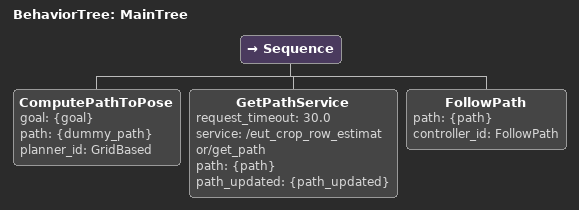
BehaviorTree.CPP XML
<!--
  This Behavior Tree navigates to a pose
-->

<root main_tree_to_execute="MainTree">
  <BehaviorTree ID="MainTree">
    <Sequence>
      <ComputePathToPose goal="{goal}" path="{dummy_path}" planner_id="GridBased"/>
      <GetPathService request_timeout="30.0" service="/eut_crop_row_estimator/get_path" path="{path}" path_updated="{path_updated}"/>
      <FollowPath path="{path}" controller_id="FollowPath"/>
    </Sequence>
  </BehaviorTree>
</root>
